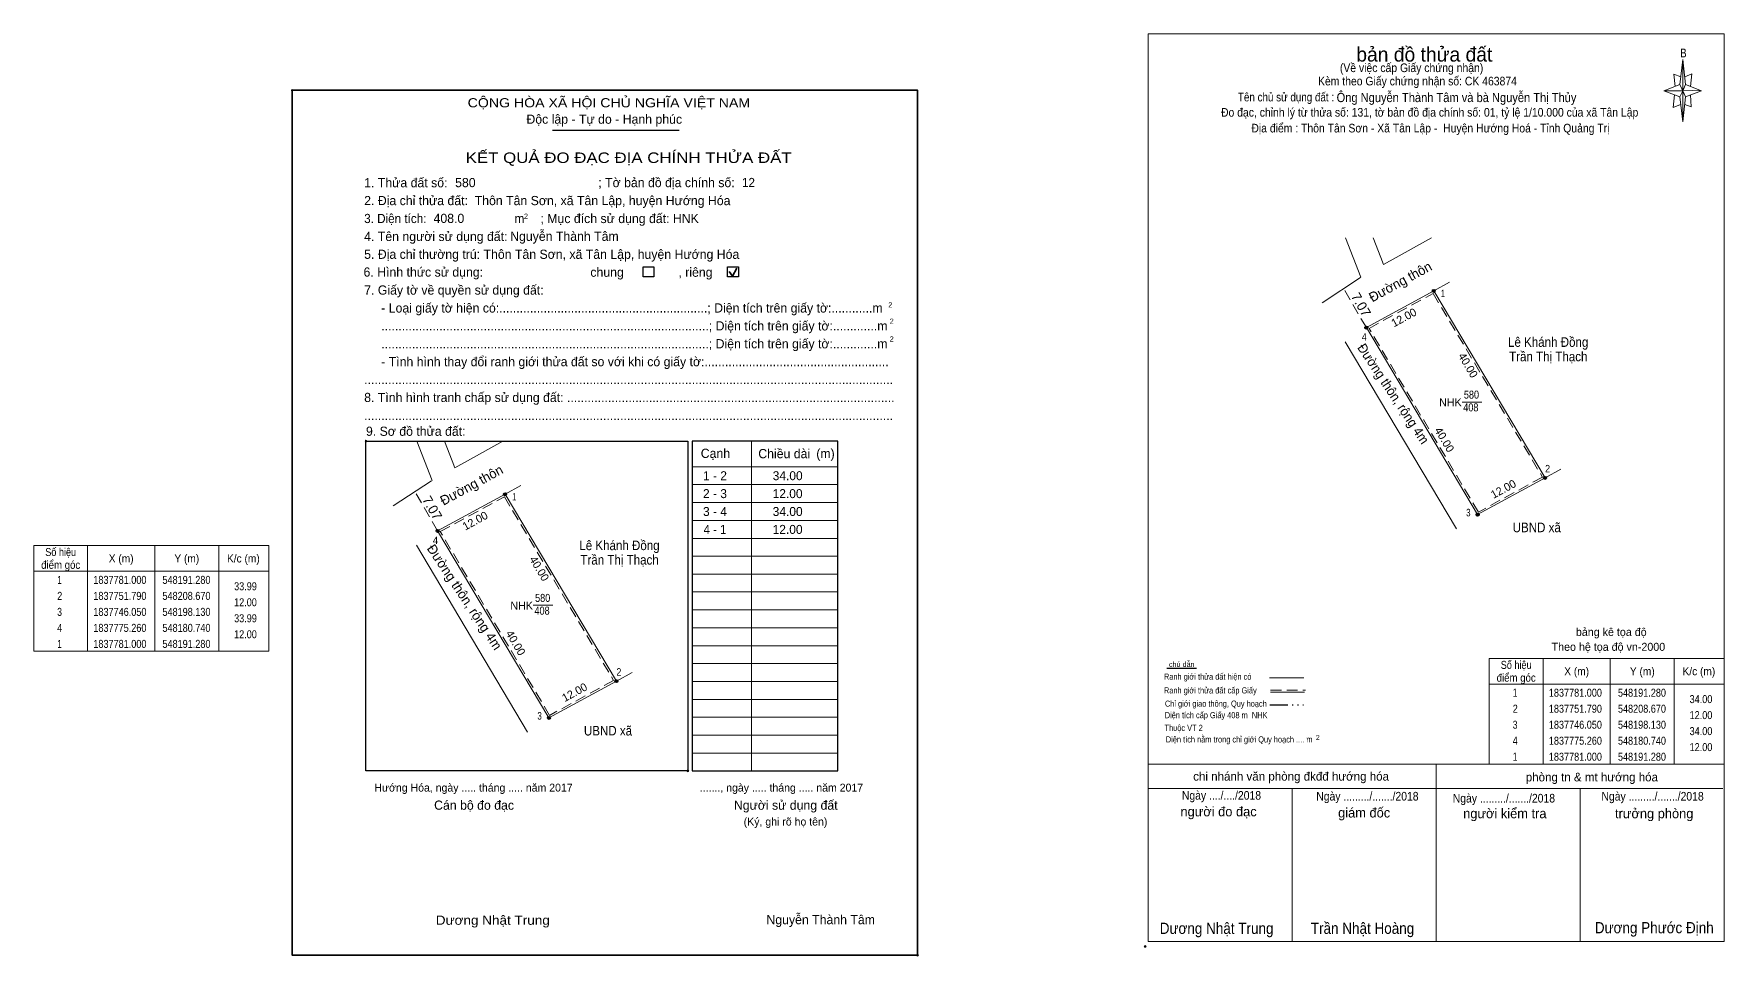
# Model space of a CAD drawing. Header units: metres. Extents: x 548118 to 548795, y 1837709 to 1837858.
# Drawn here: x 548117.7 to 548381.8, y 1837708.8 to 1837852.9 of the extents above; entities that cross this region are included whole.
import ezdxf
from ezdxf.enums import TextEntityAlignment as Align

# ---------------------------------------------------------------- set-up
doc = ezdxf.new("R2010")
doc.units = ezdxf.units.M
doc.header["$LTSCALE"] = 0.56
doc.header["$PDMODE"] = 32
doc.header["$PDSIZE"] = 0.28
doc.linetypes.add('DASH_DOUBLE_DOT', pattern=[9.2, 5, -1.2, 0.3, -1.2, 0.3, -1.2])
doc.linetypes.add('MEDIUM_DASHED', pattern=[4.5, 3, -1.5])
for name, color, linetype, lineweight in [('1', 7, 'Continuous', 13), ('10', 7, 'Continuous', 13), ('11', 7, 'Continuous', 25), ('2', 7, 'Continuous', 35), ('27', 7, 'Continuous', 13), ('4', 7, 'Continuous', 13), ('50', 7, 'Continuous', 25), ('63', 7, 'Continuous', 13)]:
    doc.layers.add(name, color=color, linetype=linetype, lineweight=lineweight)
for name, color, linetype in [('13', 7, 'Continuous'), ('36', 7, 'Continuous'), ('48', 7, 'Continuous'), ('52', 7, 'Continuous'), ('6', 7, 'Continuous'), ('9', 7, 'Continuous')]:
    doc.layers.add(name, color=color, linetype=linetype)

msp = doc.modelspace()

# ---------------------------------------------------------------- hatches: boundary and pattern name
at = {"layer": '11'}
for points in [[(548191.513, 1837781, 1), (548191.047, 1837781, 1)], [(548191.513, 1837781, 1), (548191.047, 1837781, 1)], [(548180.973, 1837775.26, 1), (548180.507, 1837775.26, 1)], [(548208.903, 1837751.79, 1), (548208.437, 1837751.79, 1)], [(548198.363, 1837746.05, 1), (548197.897, 1837746.05, 1)]]:
    msp.add_hatch(color=256, dxfattribs=at).paths.add_polyline_path(points)
at = {"layer": '4'}
for points in [[(548336.633, 1837812.76, 1), (548336.167, 1837812.76, 1)], [(548336.633, 1837812.76, 1), (548336.167, 1837812.76, 1)], [(548326.093, 1837807.02, 1), (548325.627, 1837807.02, 1)], [(548354.023, 1837783.55, 1), (548353.557, 1837783.55, 1)], [(548343.483, 1837777.81, 1), (548343.017, 1837777.81, 1)]]:
    msp.add_hatch(color=256, dxfattribs=at).paths.add_polyline_path(points)

# ---------------------------------------------------------------- linework, layer by layer
at = {"layer": '1', "lineweight": 25}
for p, q in [((548198.72, 1837837.9), (548218.48, 1837837.9)), ((548243.28, 1837737.76), (548243.28, 1837789.31))]:
    msp.add_line(p, q, dxfattribs=at)
at = {"layer": '1', "lineweight": 35}
for p, q in [((548226.28, 1837815.81), (548226.83, 1837815.09)), ((548226.83, 1837815.09), (548227.51, 1837816.3))]:
    msp.add_line(p, q, dxfattribs=at)
at = {"layer": '1'}
for p, q in [((548229.77, 1837789.31), (548229.77, 1837737.76)), ((548220.52, 1837785.29), (548236.16, 1837785.29)), ((548236.16, 1837785.29), (548243.28, 1837785.29)), ((548220.52, 1837782.49), (548236.16, 1837782.49)), ((548236.16, 1837782.49), (548243.28, 1837782.49)), ((548220.52, 1837779.7), (548236.16, 1837779.7)), ((548236.16, 1837779.7), (548243.28, 1837779.7)), ((548220.52, 1837776.9), (548236.16, 1837776.9)), ((548236.16, 1837776.9), (548243.28, 1837776.9)), ((548220.52, 1837774.1), (548236.16, 1837774.1)), ((548236.16, 1837774.1), (548243.28, 1837774.1)), ((548220.52, 1837771.31), (548236.16, 1837771.31)), ((548236.16, 1837771.31), (548243.28, 1837771.31)), ((548220.52, 1837768.51), (548236.16, 1837768.51)), ((548236.16, 1837768.51), (548243.28, 1837768.51)), ((548220.52, 1837765.72), (548236.16, 1837765.72)), ((548236.16, 1837765.72), (548243.28, 1837765.72)), ((548220.52, 1837762.92), (548236.16, 1837762.92)), ((548236.16, 1837762.92), (548243.28, 1837762.92)), ((548220.52, 1837760.12), (548236.16, 1837760.12)), ((548236.16, 1837760.12), (548243.28, 1837760.12)), ((548220.52, 1837757.33), (548236.16, 1837757.33)), ((548236.16, 1837757.33), (548243.28, 1837757.33)), ((548220.52, 1837754.53), (548236.16, 1837754.53)), ((548236.16, 1837754.53), (548243.28, 1837754.53)), ((548220.52, 1837751.74), (548236.16, 1837751.74)), ((548236.16, 1837751.74), (548243.28, 1837751.74)), ((548220.52, 1837748.94), (548236.16, 1837748.94)), ((548236.16, 1837748.94), (548243.28, 1837748.94)), ((548220.52, 1837746.14), (548236.16, 1837746.14)), ((548236.16, 1837746.14), (548243.28, 1837746.14)), ((548220.52, 1837743.35), (548236.16, 1837743.35)), ((548236.16, 1837743.35), (548243.28, 1837743.35)), ((548220.52, 1837740.55), (548236.16, 1837740.55)), ((548236.16, 1837740.55), (548243.28, 1837740.55))]:
    msp.add_line(p, q, dxfattribs=at)
at = {"layer": '1', "lineweight": 25}
msp.add_lwpolyline([(548169.55, 1837786.23), (548169.55, 1837789.3), (548219.86, 1837789.3), (548219.86, 1837737.76), (548169.55, 1837737.76), (548169.55, 1837743.19)], close=True, dxfattribs=at)
msp.add_lwpolyline([(548243.28, 1837789.31), (548220.52, 1837789.31), (548220.52, 1837737.76), (548243.28, 1837737.76), (548243.28, 1837738.26)], dxfattribs=at)
at = {"layer": '1'}
msp.add_lwpolyline([(548191.28, 1837781), (548208.67, 1837751.79), (548198.13, 1837746.05), (548180.74, 1837775.26)], close=True, dxfattribs=at)
for p in [(548158.03, 1837844.1), (548169.55, 1837789.3), (548219.86, 1837737.76), (548255.74, 1837708.96)]:
    msp.add_point(p, dxfattribs=at)
at = {"layer": '10'}
for p, q in [((548178.67, 1837786.23), (548177.48, 1837789.3)), ((548179.87, 1837783.13), (548178.67, 1837786.23)), ((548173.81, 1837779.16), (548179.8, 1837783.08)), ((548194.81, 1837743.81), (548177.42, 1837773.02))]:
    msp.add_line(p, q, dxfattribs=at)
at = {"layer": '10', "linetype": 'MEDIUM_DASHED'}
msp.add_line((548180.74, 1837775.26), (548177.21, 1837781.38), dxfattribs=at)
at = {"layer": '10'}
for points in [[(548181.82, 1837789.3), (548183, 1837786.23), (548183.43, 1837785.13)], [(548190.92, 1837789.3), (548185.41, 1837786.23), (548183.43, 1837785.13)]]:
    msp.add_lwpolyline(points, dxfattribs=at)
msp.add_lwpolyline([(548191.28, 1837781), (548208.67, 1837751.79), (548198.13, 1837746.05), (548180.74, 1837775.26)], close=True, dxfattribs=at)
at = {"layer": '10', "linetype": 'MEDIUM_DASHED'}
msp.add_lwpolyline([(548191.17, 1837780.6), (548208.25, 1837751.9), (548198.24, 1837746.45), (548181.16, 1837775.15)], close=True, dxfattribs=at)
at = {"layer": '11'}
for centre in [(548191.28, 1837781), (548191.28, 1837781), (548180.74, 1837775.26), (548208.67, 1837751.79), (548198.13, 1837746.05)]:
    msp.add_circle(centre, 0.233, dxfattribs=at)
at = {"layer": '2'}
msp.add_lwpolyline([(548158.03, 1837844.1), (548255.74, 1837844.1), (548255.74, 1837708.96), (548158.03, 1837708.96)], close=True, dxfattribs=at)
at = {"layer": '27'}
for p, q in [((548191.28, 1837781), (548193.73, 1837782.35)), ((548208.67, 1837751.79), (548211.12, 1837753.14))]:
    msp.add_line(p, q, dxfattribs=at)
at = {"layer": '4'}
for p, q in [((548374.82, 1837845), (548375.32, 1837848.9)), ((548375.72, 1837845), (548378.22, 1837844)), ((548374.82, 1837843.1), (548372.32, 1837844)), ((548375.72, 1837843.1), (548375.32, 1837839.2)), ((548376.52, 1837843.4), (548376.62, 1837841.5)), ((548376.62, 1837841.5), (548375.62, 1837841.9)), ((548323.79, 1837817.99), (548322.6, 1837821.06)), ((548324.99, 1837814.89), (548323.79, 1837817.99)), ((548318.93, 1837810.92), (548324.92, 1837814.84)), ((548336.4, 1837812.76), (548338.85, 1837814.11)), ((548339.93, 1837775.57), (548322.54, 1837804.78)), ((548340.82, 1837795.4), (548343.88, 1837795.4)), ((548353.79, 1837783.55), (548356.24, 1837784.9)), ((548310.7, 1837752.29), (548316.08, 1837752.29)), ((548310.9, 1837750.05), (548316.17, 1837750.05)), ((548291.77, 1837738.83), (548381.77, 1837738.83)), ((548291.77, 1837738.83), (548381.77, 1837738.83)), ((548291.77, 1837738.83), (548381.77, 1837738.83)), ((548336.77, 1837711.13), (548336.77, 1837738.83)), ((548291.77, 1837735.03), (548381.57, 1837735.03)), ((548314.27, 1837711.13), (548314.27, 1837735.03)), ((548359.27, 1837711.13), (548359.27, 1837735.03)), ((548381.77, 1837711.13), (548291.77, 1837711.13))]:
    msp.add_line(p, q, dxfattribs=at)
at = {"layer": '4', "linetype": 'MEDIUM_DASHED'}
for p, q in [((548325.86, 1837807.02), (548322.33, 1837813.14)), ((548310.9, 1837750.37), (548316.34, 1837750.37))]:
    msp.add_line(p, q, dxfattribs=at)
at = {"layer": '4', "lineweight": 25}
msp.add_line((548299.32, 1837753.78), (548294.7, 1837753.78), dxfattribs=at)
at = {"layer": '4', "linetype": 'DASH_DOUBLE_DOT', "lineweight": 25}
msp.add_line((548310.8, 1837748.08), (548316.04, 1837748.08), dxfattribs=at)
at = {"layer": '4'}
for points in [[(548291.77, 1837852.93), (548381.77, 1837852.93), (548381.77, 1837711.13), (548291.77, 1837711.13)], [(548375.32, 1837848.9), (548375.72, 1837845), (548375.32, 1837844)], [(548375.32, 1837844), (548372.32, 1837844), (548374.82, 1837845), (548375.72, 1837843.1), (548378.22, 1837844), (548375.32, 1837844.1)], [(548375.32, 1837844), (548375.32, 1837839.2), (548374.82, 1837843.1)], [(548336.4, 1837812.76), (548353.79, 1837783.55), (548343.25, 1837777.81), (548325.86, 1837807.02)], [(548336.4, 1837812.76), (548353.79, 1837783.55), (548343.25, 1837777.81), (548325.86, 1837807.02)]]:
    msp.add_lwpolyline(points, close=True, dxfattribs=at)
for points in [[(548375.32, 1837844), (548374.82, 1837845), (548372.32, 1837844)], [(548375.02, 1837846.2), (548373.92, 1837846.6), (548374.12, 1837844.7)], [(548375.62, 1837846.2), (548376.72, 1837846.7), (548376.52, 1837844.7)], [(548374.02, 1837843.4), (548373.82, 1837841.4), (548374.92, 1837841.9)], [(548375.32, 1837844), (548375.72, 1837843.1), (548378.22, 1837844)], [(548326.94, 1837821.06), (548328.12, 1837817.99), (548328.55, 1837816.89)], [(548336.04, 1837821.06), (548330.53, 1837817.99), (548328.55, 1837816.89)]]:
    msp.add_lwpolyline(points, dxfattribs=at)
at = {"layer": '4', "linetype": 'MEDIUM_DASHED'}
msp.add_lwpolyline([(548336.29, 1837812.36), (548353.37, 1837783.66), (548343.36, 1837778.21), (548326.28, 1837806.91)], close=True, dxfattribs=at)
at = {"layer": '4', "lineweight": 25}
for centre in [(548336.4, 1837812.76), (548336.4, 1837812.76), (548325.86, 1837807.02), (548353.79, 1837783.55), (548343.25, 1837777.81)]:
    msp.add_circle(centre, 0.233, dxfattribs=at)
at = {"layer": '4'}
msp.add_point((548291.3, 1837710.35), dxfattribs=at)
at = {"layer": '50'}
for points in [[(548212.86, 1837816.53), (548214.53, 1837816.53), (548214.53, 1837814.97), (548212.86, 1837814.97)], [(548226.06, 1837816.53), (548227.74, 1837816.53), (548227.74, 1837814.97), (548226.06, 1837814.97)]]:
    msp.add_lwpolyline(points, close=True, dxfattribs=at)
at = {"layer": '63'}
for p, q in [((548126.05, 1837772.96), (548126.05, 1837756.46)), ((548136.55, 1837772.96), (548136.55, 1837756.46)), ((548146.55, 1837772.96), (548146.55, 1837756.46)), ((548117.65, 1837768.96), (548154.35, 1837768.96)), ((548195.7, 1837763.64), (548198.76, 1837763.64)), ((548353.47, 1837755.33), (548353.47, 1837738.83)), ((548363.97, 1837755.33), (548363.97, 1837738.83)), ((548373.97, 1837755.33), (548373.97, 1837738.83)), ((548345.07, 1837751.33), (548381.77, 1837751.33))]:
    msp.add_line(p, q, dxfattribs=at)
for points in [[(548117.65, 1837772.96), (548154.35, 1837772.96), (548154.35, 1837756.46), (548117.65, 1837756.46)], [(548345.07, 1837755.33), (548381.77, 1837755.33), (548381.77, 1837738.83), (548345.07, 1837738.83)]]:
    msp.add_lwpolyline(points, close=True, dxfattribs=at)

# ---------------------------------------------------------------- texts
at = {"layer": '1'}
for s, height, width, p in [('CỘNG HÒA XÃ HỘI CHỦ NGHĨA VIỆT NAM', 1.435, 1.15, (548185.44, 1837841.44)), ('3. Diện tích:', 1.435, 0.95, (548169.27, 1837823.36)), ('m', 1.435, 0.95, (548192.77, 1837823.36)), ('2', 0.82, 0.95, (548194.24, 1837824.01)), ('2', 0.82, 0.95, (548251.16, 1837810.18)), ('2', 0.82, 0.95, (548251.38, 1837807.62)), ('2', 0.82, 0.95, (548251.38, 1837804.83)), ('Dương Nhật Trung', 1.435, 1.1, (548180.46, 1837713.73))]:
    msp.add_text(s, height=height, dxfattribs=dict(at, width=width)).set_placement(p)
for s, height, p in [('Độc lập - Tự do - Hạnh phúc', 1.435, (548194.62, 1837838.88)), ('1. Thửa đất số:', 1.435, (548169.27, 1837828.95)), ('; Tờ bản đồ địa chính số:', 1.435, (548205.85, 1837828.97)), ('2. Địa chỉ thửa đất:', 1.435, (548169.27, 1837826.16)), ('; Mục đích sử dụng đất: HNK', 1.435, (548196.81, 1837823.36)), ('4. Tên người sử dụng đất:', 1.435, (548169.27, 1837820.56)), ('5. Địa chỉ thường trú: Thôn Tân Sơn, xã Tân Lập, huyện Hướng Hóa', 1.435, (548169.27, 1837817.77)), ('chung                , riêng', 1.435, (548204.61, 1837814.97)), ('7. Giấy tờ về quyền sử dụng đất:', 1.435, (548169.27, 1837812.18)), ('     - Loại giấy tờ hiện có:.............................................................; Diện tích trên giấy tờ:............m', 1.435, (548169.27, 1837809.38)), ('     ................................................................................................; Diện tích trên giấy tờ:.............m', 1.435, (548169.27, 1837806.58)), ('     ................................................................................................; Diện tích trên giấy tờ:.............m', 1.435, (548169.27, 1837803.79)), ('     - Tình hình thay đổi ranh giới thửa đất so với khi có giấy tờ:......................................................', 1.435, (548169.27, 1837800.99)), ('...........................................................................................................................................................', 1.435, (548169.27, 1837798.2)), ('8. Tình hình tranh chấp sử dụng đất: ................................................................................................', 1.435, (548169.27, 1837795.4)), ('...........................................................................................................................................................', 1.435, (548169.27, 1837792.6)), ('9. Sơ đồ thửa đất:', 1.435, (548169.55, 1837790.12)), ('Cạnh', 1.435, (548221.86, 1837786.67)), ('Chiều dài', 1.435, (548230.85, 1837786.62)), ('(m)', 1.435, (548239.91, 1837786.64)), ('Hướng Hóa, ngày ..... tháng ..... năm 2017', 1.23, (548170.86, 1837734.54)), ('......., ngày ..... tháng ..... năm 2017', 1.23, (548221.72, 1837734.54)), ('Cán bộ đo đạc', 1.435, (548180.2, 1837731.7)), ('Người sử dụng đất', 1.435, (548227.04, 1837731.7)), ('(Ký, ghi rõ họ tên)', 1.23, (548228.57, 1837729.23))]:
    msp.add_text(s, height=height, dxfattribs=at).set_placement(p)
for s, height, width, p in [('KẾT QUẢ ĐO ĐẠC ĐỊA CHÍNH THỬA ĐẤT', 1.64, 1.2, (548210.6, 1837832.75)), ('408', 1.25, 0.85, (548197.065, 1837762.18)), ('580', 1.25, 0.85, (548197.16, 1837764.17))]:
    msp.add_text(s, height=height, dxfattribs=dict(at, width=width)).set_placement(p, align=Align.CENTER)
msp.add_text('NHK', height=1.25, dxfattribs=at).set_placement((548193.875, 1837762.97), align=Align.CENTER)
at = {"layer": '10'}
for s, rotation, p in [('Đường thôn', 28.572, (548181.66, 1837779.19)), ('7.07', 300.007, (548178.28, 1837780.17))]:
    msp.add_text(s, height=1.5, rotation=rotation, dxfattribs=at).set_placement(p)
at = {"layer": '13'}
msp.add_text('Đường thôn, rộng 4m', height=1.5, rotation=303.639, dxfattribs=at).set_placement((548184.3335, 1837764.5055), align=Align.CENTER)
at = {"layer": '36', "width": 0.9}
for s, p in [('Lê Khánh Đồng', (548209.16, 1837772.26)), ('Trần Thị Thạch', (548209.175, 1837770)), ('UBND xã', (548207.365, 1837743.3))]:
    msp.add_text(s, height=1.5, dxfattribs=at).set_placement(p, align=Align.CENTER)
at = {"layer": '4'}
for s, height, p in [('bản đồ thửa đất', 2.25, (548334.915, 1837848.59)), ('NHK', 1.25, (548338.995, 1837794.73)), ('bảng kê tọa độ', 1.25, (548364.125, 1837758.85)), ('Theo hệ tọa độ vn-2000', 1.25, (548363.675, 1837756.53)), ('chi nhánh văn phòng đkđđ hướng hóa', 1.35, (548314.1, 1837736.25)), ('phòng tn & mt hướng hóa', 1.35, (548361.095, 1837736.13)), ('người đo đạc', 1.5, (548302.765, 1837730.67)), ('giám đốc', 1.5, (548325.515, 1837730.49)), ('người kiểm tra', 1.5, (548347.495, 1837730.37)), ('trưởng phòng', 1.5, (548370.835, 1837730.37))]:
    msp.add_text(s, height=height, dxfattribs=at).set_placement(p, align=Align.CENTER)
for s, height, width, p in [('B', 1.378, 0.8, (548375.4, 1837849.25)), ('(Về việc cấp Giấy chứng nhận)', 1.35, 0.9, (548332.925, 1837846.95)), ('Kèm theo Giấy chứng nhận số: CK 463874', 1.35, 0.9, (548333.845, 1837844.87)), ('Tên chủ sử dụng đất :', 1.35, 0.85, (548313.305, 1837842.37)), ('Đo đạc, chỉnh lý từ thửa số: 131, tờ bản đồ địa chính số: 01, tỷ lệ 1/10.000 của xã Tân Lập', 1.35, 0.9, (548335.75, 1837839.99)), ('Địa điểm : Thôn Tân Sơn - Xã Tân Lập -  Huyện Hướng Hoá - Tỉnh Quảng Trị ', 1.35, 0.9, (548336.095, 1837837.52)), ('1', 1.165, 0.75, (548337.835, 1837811.79)), ('4', 1.165, 0.9, (548325.53, 1837804.98)), ('Lê Khánh Đồng', 1.5, 0.9, (548354.27, 1837804.02)), ('Trần Thị Thạch', 1.5, 0.9, (548354.285, 1837801.76)), ('580', 1.25, 0.85, (548342.28, 1837795.93)), ('408', 1.25, 0.85, (548342.185, 1837793.94)), ('2', 1.165, 0.9, (548354.18, 1837784.41)), ('3', 1.165, 0.8, (548341.795, 1837777.55)), ('UBND xã', 1.5, 0.9, (548352.485, 1837775.06)), ('chú dẫn', 0.7999, 1.05, (548297.02, 1837754.02)), ('Ranh giới thửa đất hiện có ', 0.96, 0.9, (548301.225, 1837752.02)), ('Ranh giới thửa đất cấp Giấy', 0.96, 0.9, (548301.48, 1837749.87)), ('Chỉ giới giao thông, Quy hoạch', 0.96, 0.9, (548302.34, 1837747.8)), ('Diện tích cấp Giấy 408 m  NHK', 0.96, 0.9, (548302.385, 1837746)), ('Thuộc VT 2', 0.96, 0.9, (548297.315, 1837744.01)), ('Diện tích nằm trong chỉ giới Quy hoạch .... m', 0.96, 0.9, (548305.985, 1837742.21)), ('2', 0.8, 0.8, (548318.27, 1837742.59)), ('Ngày ..../..../2018', 1.35, 0.9, (548303.22, 1837733.27)), ('Ngày ........./......./2018', 1.35, 0.9, (548326.02, 1837733.14)), ('Ngày ........./......./2018', 1.35, 0.9, (548347.35, 1837732.83)), ('Ngày ........./......./2018', 1.35, 0.9, (548370.58, 1837733.13)), ('Dương Nhật Trung', 1.75, 0.9, (548302.465, 1837712.3)), ('Trần Nhật Hoàng', 1.75, 0.9, (548325.26, 1837712.31)), ('Dương Phước Định', 1.75, 0.9, (548370.845, 1837712.4))]:
    msp.add_text(s, height=height, dxfattribs=dict(at, width=width)).set_placement(p, align=Align.CENTER)
at = {"layer": '4', "width": 0.9}
msp.add_text('Ông Nguyễn Thành Tâm và bà Nguyễn Thị Thủy', height=1.44, dxfattribs=at).set_placement((548321.21, 1837842.26))
at = {"layer": '4'}
for s, rotation, p in [('Đường thôn', 28.572, (548326.78, 1837810.95)), ('7.07', 300.007, (548323.4, 1837811.93))]:
    msp.add_text(s, height=1.5, rotation=rotation, dxfattribs=at).set_placement(p)
for s, rotation, p in [('12.00', 28.572, (548332.0211, 1837808.0599)), ('40.00', 300.767, (548341.2164, 1837800.8247)), ('40.00', 300.767, (548337.5264, 1837789.2047)), ('12.00', 28.572, (548347.5611, 1837781.2599))]:
    msp.add_text(s, height=1.25, rotation=rotation, dxfattribs=at).set_placement(p, align=Align.CENTER)
at = {"layer": '4', "width": 0.95}
msp.add_text('Đường thôn, rộng 4m', height=1.5, rotation=303.639, dxfattribs=at).set_placement((548329.4468, 1837796.2755), align=Align.CENTER)
at = {"layer": '48'}
msp.add_text('6. Hình thức sử dụng:', height=1.435, dxfattribs=at).set_placement((548169.17, 1837814.99))
at = {"layer": '52'}
for s, p in [('1 - 2', (548224.085, 1837783.19)), ('34.00', (548235.44, 1837783.19)), ('2 - 3', (548224.08, 1837780.39)), ('12.00', (548235.43, 1837780.39)), ('3 - 4', (548224.085, 1837777.6)), ('34.00', (548235.44, 1837777.6)), ('12.00', (548235.43, 1837774.8))]:
    msp.add_text(s, height=1.398, dxfattribs=at).set_placement(p, align=Align.CENTER)
at = {"layer": '52', "width": 0.95}
msp.add_text('4 - 1', height=1.398, dxfattribs=at).set_placement((548224.08, 1837774.8), align=Align.CENTER)
at = {"layer": '6'}
for s, p in [('580', (548183.48, 1837828.97)), ('Thôn Tân Sơn, xã Tân Lập, huyện Hướng Hóa', (548186.54, 1837826.16)), ('408.0', (548180.11, 1837823.38)), ('Nguyễn Thành Tâm', (548192.08, 1837820.58)), ('Nguyễn Thành Tâm', (548232.12, 1837713.81))]:
    msp.add_text(s, height=1.435, dxfattribs=at).set_placement(p)
at = {"layer": '6', "width": 0.95}
msp.add_text('12', height=1.435, dxfattribs=at).set_placement((548228.3, 1837828.98))
at = {"layer": '63'}
for s, rotation, p in [('12.00', 28.572, (548186.9011, 1837776.2999)), ('40.00', 300.767, (548196.0964, 1837769.0647)), ('40.00', 300.767, (548192.4064, 1837757.4447)), ('12.00', 28.572, (548202.4411, 1837749.4999))]:
    msp.add_text(s, height=1.25, rotation=rotation, dxfattribs=at).set_placement(p, align=Align.CENTER)
for s, width, p in [('điểm góc', 0.9, (548121.85, 1837769.34)), ('Số hiệu', 0.85, (548121.85, 1837771.34)), ('X (m)', 0.95, (548131.3, 1837770.34)), ('Y (m)', 0.95, (548141.555, 1837770.34)), ('K/c (m)', 0.95, (548150.395, 1837770.34)), (' 1', 0.75, (548121.5, 1837766.99)), ('1837781.000', 0.85, (548131.1, 1837766.99)), ('548191.280', 0.85, (548141.5, 1837766.99)), (' 2', 0.85, (548121.505, 1837764.49)), ('1837751.790', 0.85, (548131.1, 1837764.49)), ('548208.670', 0.85, (548141.5, 1837764.49)), (' 3', 0.8, (548121.495, 1837761.99)), ('1837746.050', 0.85, (548131.1, 1837761.99)), ('548198.130', 0.85, (548141.5, 1837761.99)), (' 4', 0.85, (548121.5, 1837759.49)), ('1837775.260', 0.85, (548131.1, 1837759.49)), ('548180.740', 0.85, (548141.5, 1837759.49)), (' 1', 0.75, (548121.5, 1837756.99)), ('1837781.000', 0.85, (548131.1, 1837756.99)), ('548191.280', 0.85, (548141.5, 1837756.99)), ('Số hiệu', 0.85, (548349.27, 1837753.71)), ('điểm góc', 0.9, (548349.27, 1837751.71)), ('X (m)', 0.95, (548358.72, 1837752.71)), ('Y (m)', 0.95, (548368.975, 1837752.71)), ('K/c (m)', 0.95, (548377.815, 1837752.71)), (' 1', 0.75, (548348.92, 1837749.36)), ('1837781.000', 0.85, (548358.52, 1837749.36)), ('548191.280', 0.85, (548368.92, 1837749.36)), (' 2', 0.85, (548348.925, 1837746.86)), ('1837751.790', 0.85, (548358.52, 1837746.86)), ('548208.670', 0.85, (548368.92, 1837746.86)), (' 3', 0.8, (548348.915, 1837744.36)), ('1837746.050', 0.85, (548358.52, 1837744.36)), ('548198.130', 0.85, (548368.92, 1837744.36)), (' 4', 0.85, (548348.92, 1837741.86)), ('1837775.260', 0.85, (548358.52, 1837741.86)), ('548180.740', 0.85, (548368.92, 1837741.86)), (' 1', 0.75, (548348.92, 1837739.36)), ('1837781.000', 0.85, (548358.52, 1837739.36)), ('548191.280', 0.85, (548368.92, 1837739.36))]:
    msp.add_text(s, height=1.25, dxfattribs=dict(at, width=width)).set_placement(p, align=Align.CENTER)
at = {"layer": '63', "width": 0.85}
for s, p in [('33.99', (548152.5, 1837765.99)), ('12.00', (548152.5, 1837763.49)), ('33.99', (548152.5, 1837760.99)), ('12.00', (548152.5, 1837758.49)), ('34.00', (548379.92, 1837748.36)), ('12.00', (548379.92, 1837745.86)), ('34.00', (548379.92, 1837743.36)), ('12.00', (548379.92, 1837740.86))]:
    msp.add_text(s, height=1.25, dxfattribs=at).set_placement(p, align=Align.RIGHT)
at = {"layer": '9'}
for s, width, p in [('1', 0.75, (548192.72, 1837780.03)), ('4', 0.95, (548180.415, 1837773.22)), ('2', 0.9, (548209.07, 1837752.65)), ('3', 0.8, (548196.68, 1837745.79))]:
    msp.add_text(s, height=1.165, dxfattribs=dict(at, width=width)).set_placement(p, align=Align.CENTER)

doc.saveas('drawing.dxf')
